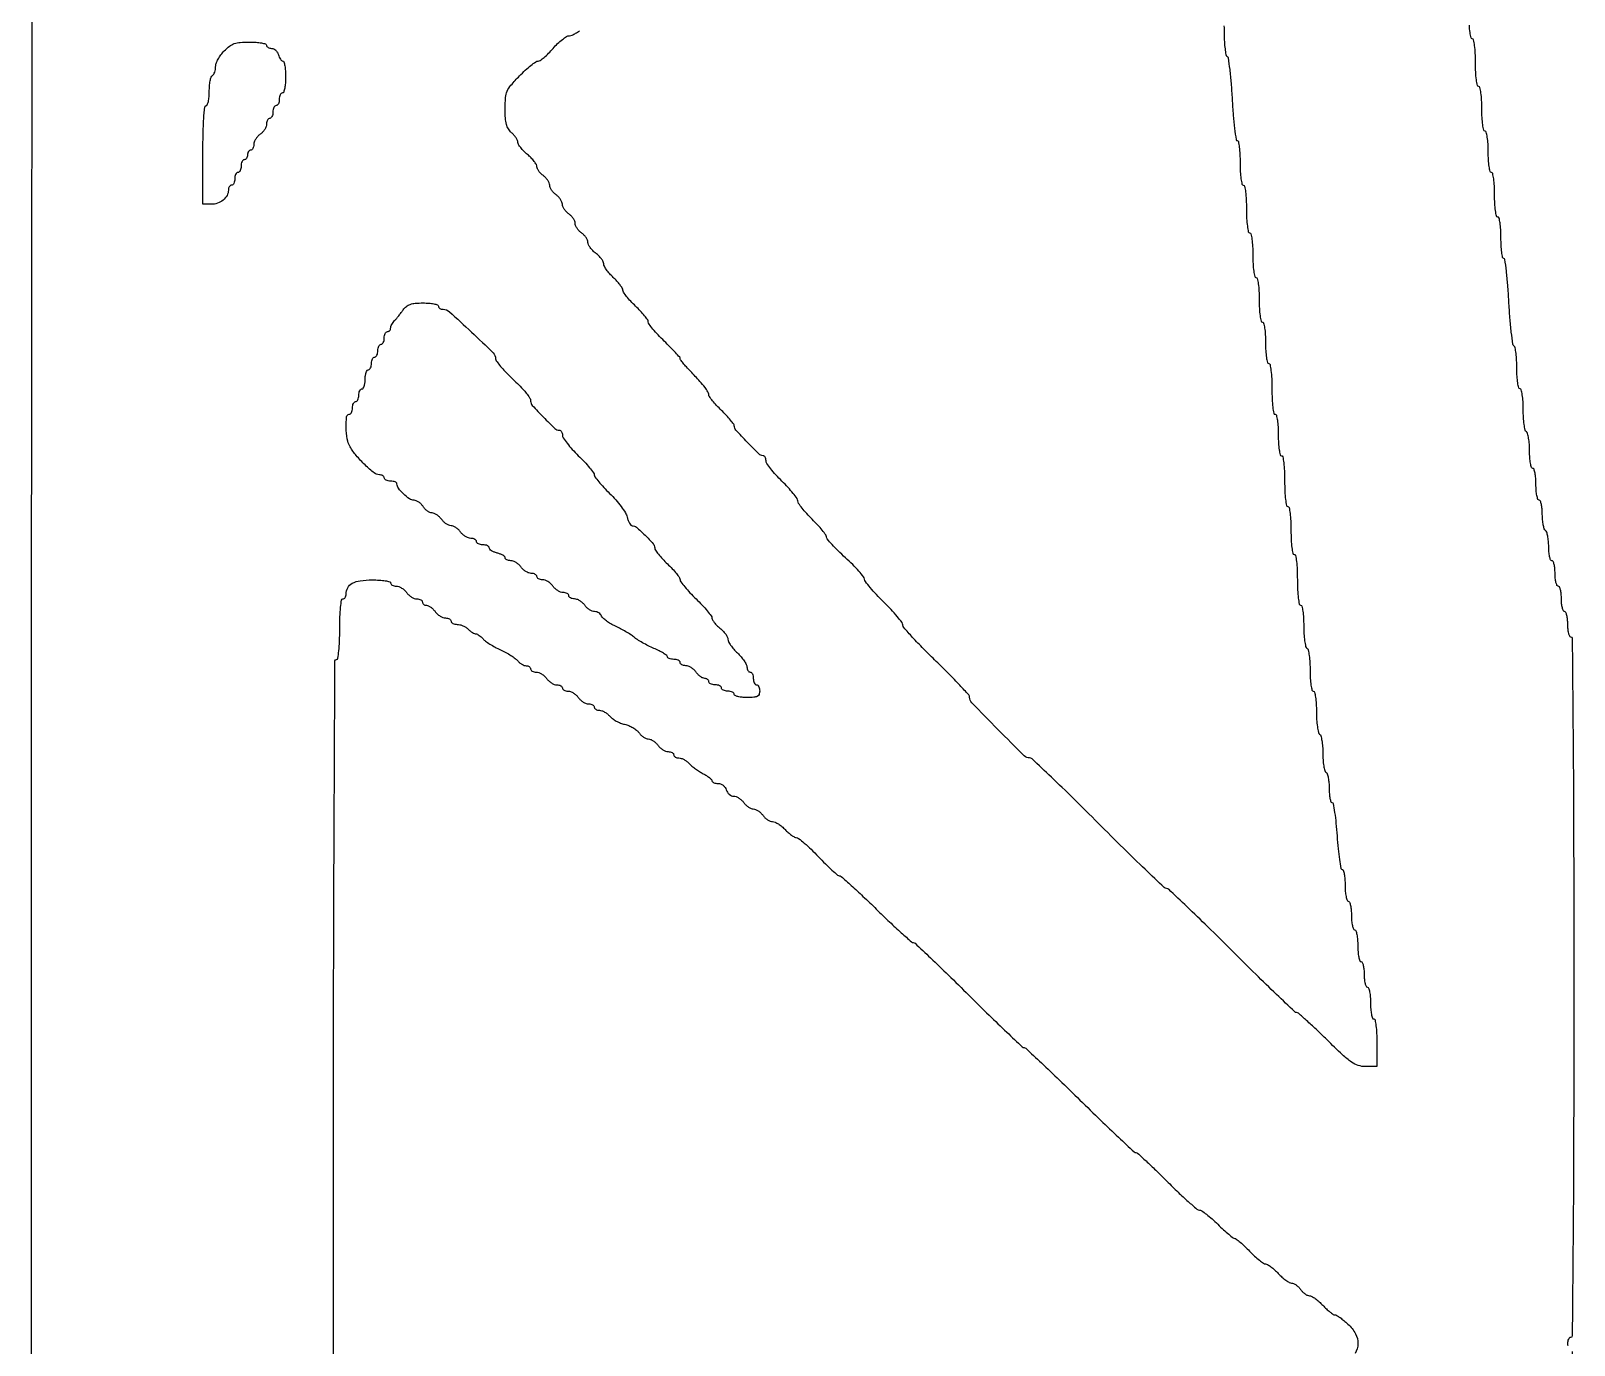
# Model space of a CAD drawing. Extents: x 70 to 555, y 312 to 2125.
# Drawn here: x 69.9 to 555, y 1218.5 to 1631.5 of the extents above; entities that cross this region are included whole.
import ezdxf

# ---------------------------------------------------------------- set-up
doc = ezdxf.new("R2010")
doc.units = 0

msp = doc.modelspace()

# ---------------------------------------------------------------- linework, layer by layer
for points in [[(70.50177, 1779.502669, 0.000006), (70.250445, 1639.375, 0.00033), (70.057156, 1466.885076, 0.000115), (70, 1218.5, 0.000115), (70.057156, 970.114924, 0.00033)], [(70.250445, 797.625, 0.000006), (70.50177, 657.497331, 0.413685)], [(444.929521, 1633.069583, -0.014034), (445, 1630.559017, 0.01286), (445.064507, 1628.051415, 0.018731), (445.260818, 1625.848879, 0.01454), (445.538031, 1624.079728, 0.211239), (445.88789, 1623.569288, -0.22405), (446.264199, 1622.990384, -0.004321), (446.727534, 1619.359969, -0.009543), (447.157892, 1615.03652, -0.006141), (447.499429, 1610.010271, 0.006381), (447.840801, 1605.021868, 0.010549), (448.271491, 1600.821767, 0.004401), (448.735913, 1597.326112, 0.373526), (449.111539, 1597, -0.361263), (449.463042, 1596.707908, -0.014465), (449.739015, 1594.94375, -0.019649), (449.93603, 1592.683754, -0.011916), (450, 1590, 0.01259), (450.069433, 1587.243014, 0.022889), (450.285714, 1585, 0.020168), (450.594567, 1583.323933, 0.350432), (451, 1583, -0.354925), (451.409838, 1582.667147, -0.018508), (451.716667, 1580.875, -0.02162), (451.931377, 1578.477527, -0.011522), (452, 1575.5, 0.011522), (452.068623, 1572.522473, 0.02162), (452.283333, 1570.125, 0.018508), (452.590162, 1568.332853, 0.354925), (453, 1568, -0.350432), (453.405433, 1567.676067, -0.020168), (453.714286, 1566, -0.022889), (453.930567, 1563.756986, -0.01259), (454, 1561, 0.01259), (454.069433, 1558.243014, 0.022889), (454.285714, 1556, 0.020168), (454.594567, 1554.323933, 0.350432), (455, 1554, -0.350432), (455.405433, 1553.676067, -0.020168), (455.714286, 1552, -0.022889), (455.930567, 1549.756986, -0.01259), (456, 1547, 0.01259), (456.069433, 1544.243014, 0.022889), (456.285714, 1542, 0.020168), (456.594567, 1540.323933, 0.350432), (457, 1540, -0.345347), (457.400526, 1539.685898, -0.022017), (457.711538, 1538.125, -0.024301), (457.929639, 1536.036573, -0.013867), (458, 1533.5, 0.013867), (458.070361, 1530.963427, 0.024301), (458.288462, 1528.875, 0.022017), (458.599474, 1527.314102, 0.345347), (459, 1527, -0.358912), (459.413821, 1526.659026, -0.01702), (459.71875, 1524.75, -0.020476), (459.932089, 1522.198174, -0.010616), (460, 1519, 0.010616), (460.067911, 1515.801826, 0.020476), (460.28125, 1513.25, 0.01702), (460.586179, 1511.340974, 0.358912), (461, 1511, -0.345347), (461.400526, 1510.685898, -0.022017), (461.711538, 1509.125, -0.024301), (461.929639, 1507.036573, -0.013867), (462, 1504.5, 0.013867), (462.070361, 1501.963427, 0.024301), (462.288462, 1499.875, 0.022017), (462.599474, 1498.314102, 0.345347), (463, 1498, -0.358912), (463.413821, 1497.659026, -0.01702), (463.71875, 1495.75, -0.020476), (463.932089, 1493.198174, -0.010616), (464, 1490, 0.010616), (464.067911, 1486.801826, 0.020476), (464.28125, 1484.25, 0.01702), (464.586179, 1482.340974, 0.358912), (465, 1482, -0.354925), (465.409838, 1481.667147, -0.018508), (465.716667, 1479.875, -0.02162), (465.931377, 1477.477527, -0.011522), (466, 1474.5, 0.011522), (466.068623, 1471.522473, 0.02162), (466.283333, 1469.125, 0.018508), (466.590162, 1467.332853, 0.354925), (467, 1467, -0.358912), (467.413821, 1466.659026, -0.01702), (467.71875, 1464.75, -0.020476), (467.932089, 1462.198174, -0.010616), (468, 1459, 0.010616), (468.067911, 1455.801826, 0.020476), (468.28125, 1453.25, 0.01702), (468.586179, 1451.340974, 0.358912), (469, 1451, -0.344703), (469.399909, 1450.687125, -0.022248), (469.711186, 1449.139754, -0.024479), (469.929521, 1447.069583, -0.014034), (470, 1444.559017, 0.014475), (470.072748, 1442.046572, 0.020711), (470.29375, 1439.828525, 0.017258), (470.607273, 1438.057756, 0.204655), (471, 1437.5, -0.204655), (471.392727, 1436.942244, -0.017258), (471.70625, 1435.171475, -0.020711), (471.927252, 1432.953428, -0.014475), (472, 1430.440983, 0.014034), (472.070479, 1427.930417, 0.024479), (472.288814, 1425.860246, 0.022248), (472.600091, 1424.312875, 0.344703), (473, 1424, -0.344703), (473.399909, 1423.687125, -0.022248), (473.711186, 1422.139754, -0.024479), (473.929521, 1420.069583, -0.014034), (474, 1417.559017, 0.014475), (474.072748, 1415.046572, 0.020711), (474.29375, 1412.828525, 0.017258), (474.607273, 1411.057756, 0.204655), (475, 1410.5, -0.193442), (475.390806, 1409.969656, -0.02194), (475.70625, 1408.482561, -0.023992), (475.927088, 1406.606489, -0.017301), (476, 1404.5, 0.017301), (476.072912, 1402.393511, 0.023992), (476.29375, 1400.517439, 0.02194), (476.609194, 1399.030344, 0.193442), (477, 1398.5, -0.179846), (477.388891, 1398.000298, -0.027581), (477.70625, 1396.758975, -0.027868), (477.926887, 1395.186816, -0.02093), (478, 1393.440983, 0.018667), (478.063575, 1391.738696, 0.030279), (478.258661, 1390.304539, 0.031022), (478.5372, 1389.247984, 0.323364), (478.880549, 1389, -0.363323), (479.2545, 1388.686945, -0.006488), (479.712668, 1385.915625, -0.012878), (480.139009, 1382.525755, -0.007826), (480.476779, 1378.5, 0.008033), (480.816223, 1374.474264, 0.013212), (481.247711, 1371.084375, 0.006816), (481.712752, 1368.319899, 0.362341), (482.09623, 1368, -0.332807), (482.449702, 1367.735419, -0.026723), (482.734518, 1366.53125, -0.027711), (482.934799, 1364.916679, -0.017004), (483, 1363, 0.01883), (483.072205, 1361.083446, 0.03053), (483.29375, 1359.46875, 0.031449), (483.610183, 1358.280551, 0.322437), (484, 1358, -0.31052), (484.388512, 1357.732972, -0.036969), (484.70625, 1356.678125, -0.033738), (484.927717, 1355.224757, -0.020945), (485, 1353.5, 0.020945), (485.072283, 1351.775243, 0.033738), (485.29375, 1350.321875, 0.036969), (485.611488, 1349.267028, 0.31052), (486, 1349, -0.322437), (486.389817, 1348.719449, -0.031449), (486.70625, 1347.53125, -0.03053), (486.927795, 1345.916554, -0.01883), (487, 1344, 0.01883), (487.072205, 1342.083446, 0.03053), (487.29375, 1340.46875, 0.031449), (487.610183, 1339.280551, 0.322437), (488, 1339, -0.295869), (488.387127, 1338.748945, -0.04382), (488.70625, 1337.825, -0.037669), (488.92761, 1336.532944, -0.023598), (489, 1335, 0.023598), (489.07239, 1333.467056, 0.037669), (489.29375, 1332.175, 0.04382), (489.612873, 1331.251055, 0.295869), (490, 1331, -0.322437), (490.389817, 1330.719449, -0.031449), (490.70625, 1329.53125, -0.03053), (490.927795, 1327.916554, -0.01883), (491, 1326, 0.01883), (491.072205, 1324.083446, 0.03053), (491.29375, 1322.46875, 0.031449), (491.610183, 1321.280551, 0.322437), (492, 1321, -0.354925), (492.409838, 1320.667147, -0.018508), (492.716667, 1318.875, -0.02162), (492.931377, 1316.477527, -0.011522), (493, 1313.5), (493, 1306), (489.437877, 1306, -0.08094), (487.159743, 1306.371217, -0.071516), (485.008853, 1307.452579, -0.036268), (482.228327, 1309.706326, -0.00597), (477.240816, 1314.5, 0.004522), (473.870822, 1317.757851, 0.007002), (470.896857, 1320.503125, 0.002744), (468.315289, 1322.794617, 0.182087), (467.770019, 1323, -0.192703), (467.201241, 1323.227664, -0.000595), (461.444865, 1328.728125, -0.003235), (454.956077, 1335.024237, -0.002004), (447.411341, 1342.5, 0.002434), (439.853933, 1349.975443, 0.003902), (433.325023, 1356.271875, 0.000864), (427.558815, 1361.727637, 0.191287), (426.872941, 1362, -0.192316), (426.186403, 1362.274206, -0.000792), (420.158052, 1368.021875, -0.003739), (413.340341, 1374.641109, -0.002327), (405.43988, 1382.5, 0.002695), (397.52807, 1390.358607, 0.004304), (390.674469, 1396.978125, 0.001046), (384.636146, 1402.68659, 0.191084), (383.846005, 1403, -0.197918), (382.134647, 1403.705034, -0.002628), (373.871948, 1411.991385, -0.002661), (365.703772, 1420.358125, -0.194412), (365, 1422.099715, 0.186681), (364.729041, 1422.800149, 0.003247), (361.915116, 1425.852833, 0.007729), (358.523232, 1429.374164, 0.005013), (354.498268, 1433.345065, -0.006005), (350.473781, 1437.331279, -0.009118), (347.081928, 1440.900443, -0.004451), (344.309944, 1443.980553, -0.183318), (343.998268, 1444.80538, 0.164903), (343.737713, 1445.577289, 0.010641), (342.236991, 1447.457269, 0.014618), (340.298426, 1449.648918, 0.010321), (338, 1452, -0.01003), (335.698914, 1454.351068, -0.014152), (333.752136, 1456.542731, -0.010262), (332.23931, 1458.423231, -0.158796), (331.96472, 1459.19462, 0.165122), (331.684446, 1459.952277, 0.011417), (330.187667, 1461.713405, 0.015274), (328.252257, 1463.758649, 0.010843), (325.96472, 1465.936119, -0.009433), (323.679423, 1468.099204, -0.013678), (321.752136, 1470.100169, -0.009228), (320.240936, 1471.820292, -0.177421), (320, 1472.477911, 0.159665), (319.789784, 1473.119432, 0.012614), (318.678125, 1474.556115, 0.016127), (317.223738, 1476.227739, 0.011627), (315.5, 1478, -0.014228), (313.776583, 1479.790472, -0.018943), (312.321875, 1481.517629, -0.016454), (311.233716, 1483.012597, -0.150187), (311, 1483.773132, 0.155837), (310.75305, 1484.546226, 0.014545), (309.53125, 1486.16192, 0.017583), (307.915093, 1488.035699, 0.01292), (306, 1490, -0.014872), (304.085164, 1491.979434, -0.019632), (302.46875, 1493.899241, -0.01738), (301.264857, 1495.565077, -0.148845), (301, 1496.435076, 0.057166), (300.931341, 1497.03364, 0.076481), (300.728337, 1497.540304, 0.095492), (300.427983, 1497.879901, 0.165547), (300.07519, 1498, -0.19616), (298.811196, 1498.515734, -0.007272), (295.111903, 1502.244345, -0.007565), (291.535768, 1506.069414, -0.183196), (291.010779, 1507.405993, 0.160608), (290.828278, 1507.938122, 0.011104), (289.828166, 1509.19764, 0.014906), (288.533092, 1510.664991, 0.010613), (287, 1512.23297, -0.011435), (285.467765, 1513.805233, -0.015911), (284.175, 1515.285701, -0.012324), (283.185049, 1516.557684, -0.160535), (283, 1517.119183, 0.130202), (282.743528, 1518.087384, 0.035654), (281.858488, 1519.411582, 0.020745), (280.23736, 1521.328712, 0.004408), (277.25, 1524.521089, -0.008155), (276.004784, 1525.871913, -0.01185), (274.954687, 1527.106725, -0.007517), (274.124162, 1528.163689, -0.164194), (274, 1528.531591, 0.183056), (273.856039, 1528.911631, 0.004119), (272.53125, 1530.384717, 0.008735), (270.916203, 1532.090259, 0.005733), (269, 1534, -0.010909), (267.084621, 1535.948855, -0.015322), (265.46875, 1537.775396, -0.011526), (264.224755, 1539.343713, -0.163312), (264, 1540.013477, 0.154405), (263.796345, 1540.657238, 0.015821), (262.825, 1541.949889, 0.018553), (261.531996, 1543.444623, 0.013782), (260, 1545, -0.014184), (258.468046, 1546.557838, -0.018977), (257.175, 1548.060059, -0.016407), (256.206588, 1549.360886, -0.15296), (256, 1550.02039, 0.138962), (255.823621, 1550.642764, 0.023416), (255.11875, 1551.674991, 0.024055), (254.148625, 1552.840756, 0.019322), (253, 1554, -0.023803), (251.851628, 1555.179943, -0.02771), (250.88125, 1556.407707, -0.028411), (250.189206, 1557.519863, -0.125608), (250, 1558.261137, 0.121689), (249.829681, 1558.950588, 0.039702), (249.265625, 1559.842849, 0.036846), (248.456695, 1560.771218, 0.034078), (247.5, 1561.597276, -0.035937), (246.543357, 1562.42951, -0.037935), (245.734375, 1563.376136, -0.040921), (245.172082, 1564.294236, -0.117468), (245, 1565.016589, 0.101714), (244.857257, 1565.711016, 0.046309), (244.4125, 1566.528997, 0.043254), (243.765168, 1567.334394, 0.045732), (243, 1568, -0.046192), (242.234835, 1568.666838, -0.043436), (241.5875, 1569.475876, -0.046457), (241.142914, 1570.299139, -0.100918), (241, 1571, 0.100918), (240.857086, 1571.700861, 0.046457), (240.4125, 1572.524124, 0.043436), (239.765165, 1573.333162, 0.046192), (239, 1574, -0.046192), (238.234835, 1574.666838, -0.043436), (237.5875, 1575.475876, -0.046457), (237.142914, 1576.299139, -0.100918), (237, 1577, 0.100918), (236.857086, 1577.700861, 0.046457), (236.4125, 1578.524124, 0.043436), (235.765165, 1579.333162, 0.046192), (235, 1580, -0.046192), (234.234835, 1580.666838, -0.043436), (233.5875, 1581.475876, -0.046457), (233.142914, 1582.299139, -0.100918), (233, 1583, 0.100918), (232.857086, 1583.700861, 0.046457), (232.4125, 1584.524124, 0.043436), (231.765165, 1585.333162, 0.046192), (231, 1586, -0.040171), (230.234764, 1586.650883, -0.040757), (229.5875, 1587.412814, -0.044039), (229.14021, 1588.168028, -0.11214), (229, 1588.785319, 0.136142), (228.811725, 1589.463967, 0.029614), (228.11875, 1590.475902, 0.028795), (227.14842, 1591.588417, 0.024124), (226, 1592.653454, -0.022589), (224.851495, 1593.712033, -0.027544), (223.88125, 1594.805249, -0.027911), (223.184344, 1595.791845, -0.140714), (223, 1596.433906, 0.109971), (222.865086, 1597.039896, 0.034981), (222.4125, 1597.85272, 0.032994), (221.765392, 1598.714721, 0.031339), (221, 1599.5, -0.073675), (220.025271, 1600.685472, -0.070313), (219.417107, 1602.121232, -0.0489), (219.094793, 1604.086565, -0.016209), (219, 1607.009869, -0.019929), (219.139761, 1610.514922, -0.083137), (219.651751, 1612.557491, -0.075403), (220.824252, 1614.419315, -0.014655), (223.514635, 1617.354881, -0.013297), (225.338249, 1619.134003, -0.017998), (227.083489, 1620.635496, -0.015104), (228.590053, 1621.767226, -0.154733), (229.324224, 1622, 0.154925), (230.020504, 1622.221048, 0.020955), (231.249406, 1623.16835, 0.022522), (232.647428, 1624.454266, 0.017244), (234.059589, 1625.977363, -0.022298), (235.501787, 1627.50167, -0.026915), (236.990089, 1628.793025, -0.027203), (238.332228, 1629.724001, -0.135515), (239.204545, 1629.977363, 0.099606), (240.029938, 1630.154874, 0.032514), (241.142756, 1630.727725, 0.030922), (242.326692, 1631.541577, 0.030346)], [(553.073693, 1218.234582, -0.048028), (553, 1219, -0.048028), (553.073693, 1219.765418, -0.068025), (553.29375, 1220.4125, -0.088204), (553.618118, 1220.848523, -0.191087), (554, 1221, 0.411367), (554.491192, 1221.486437, 0.000159), (554.747727, 1248.75, 0.001675), (554.942201, 1282.628755, 0.000597), (555, 1331, 0.000597), (554.942201, 1379.371245, 0.001675), (554.747727, 1413.25, 0.000159), (554.491192, 1440.513563, 0.411367), (554, 1441, -0.295869), (553.612873, 1441.251055, -0.04382), (553.29375, 1442.175, -0.037669), (553.07239, 1443.467056, -0.023598), (553, 1445, 0.023598), (552.92761, 1446.532944, 0.037669), (552.70625, 1447.825, 0.04382), (552.387127, 1448.748945, 0.295869), (552, 1449, -0.295869), (551.612873, 1449.251055, -0.04382), (551.29375, 1450.175, -0.037669), (551.07239, 1451.467056, -0.023598), (551, 1453, 0.023598), (550.92761, 1454.532944, 0.037669), (550.70625, 1455.825, 0.04382), (550.387127, 1456.748945, 0.295869), (550, 1457, -0.295869), (549.612873, 1457.251055, -0.04382), (549.29375, 1458.175, -0.037669), (549.07239, 1459.467056, -0.023598), (549, 1461, 0.023598), (548.92761, 1462.532944, 0.037669), (548.70625, 1463.825, 0.04382), (548.387127, 1464.748945, 0.295869), (548, 1465, -0.308946), (547.611648, 1465.26528, -0.037703), (547.29375, 1466.304539, -0.03416), (547.072294, 1467.738865, -0.021227), (547, 1469.440983, 0.02093), (546.926887, 1471.186816, 0.027868), (546.70625, 1472.758975, 0.027581), (546.388891, 1474.000298, 0.179846), (546, 1474.5, -0.179846), (545.611109, 1474.999702, -0.027581), (545.29375, 1476.241025, -0.027868), (545.073113, 1477.813184, -0.02093), (545, 1479.559017, 0.021227), (544.927706, 1481.261135, 0.03416), (544.70625, 1482.695461, 0.037703), (544.388352, 1483.73472, 0.308946), (544, 1484, -0.322437), (543.610183, 1484.280551, -0.031449), (543.29375, 1485.46875, -0.03053), (543.072205, 1487.083446, -0.01883), (543, 1489, 0.01883), (542.927795, 1490.916554, 0.03053), (542.70625, 1492.53125, 0.031449), (542.389817, 1493.719449, 0.322437), (542, 1494, -0.331172), (541.609106, 1494.290799, -0.027462), (541.29375, 1495.598289, -0.028158), (541.072152, 1497.35528, -0.017292), (541, 1499.440983, 0.017115), (540.927098, 1501.570094, 0.023783), (540.70625, 1503.465225, 0.021638), (540.39092, 1504.967949, 0.194165), (540, 1505.5, -0.204655), (539.607273, 1506.057756, -0.017258), (539.29375, 1507.828525, -0.020711), (539.072748, 1510.046572, -0.014475), (539, 1512.559017, 0.014034), (538.929521, 1515.069583, 0.024479), (538.711186, 1517.139754, 0.022248), (538.399909, 1518.687125, 0.344703), (538, 1519, -0.344703), (537.600091, 1519.312875, -0.022248), (537.288814, 1520.860246, -0.024479), (537.070479, 1522.930417, -0.014034), (537, 1525.440983, 0.012996), (536.934801, 1527.948991, 0.0189), (536.736413, 1530.152833, 0.014768), (536.456151, 1531.922011, 0.210681), (536.102682, 1532.436539, -0.22518), (535.722808, 1533.023687, -0.004128), (535.256484, 1536.795137, -0.009326), (534.824147, 1541.279421, -0.005989), (534.482073, 1546.495556, 0.006086), (534.141495, 1551.67347, 0.010069), (533.712928, 1556.03307, 0.004017), (533.250986, 1559.675201, 0.375434), (532.879391, 1560, -0.356951), (532.532179, 1560.28407, -0.016228), (532.258321, 1561.909375, -0.020917), (532.063334, 1564.007993, -0.012705), (532, 1566.5, 0.013867), (531.929639, 1569.036573, 0.024301), (531.711538, 1571.125, 0.022017), (531.400526, 1572.685898, 0.345347), (531, 1573, -0.350432), (530.594567, 1573.323933, -0.020168), (530.285714, 1575, -0.022889), (530.069433, 1577.243014, -0.01259), (530, 1580, 0.01259), (529.930567, 1582.756986, 0.022889), (529.714286, 1585, 0.020168), (529.405433, 1586.676067, 0.350432), (529, 1587, -0.345347), (528.599474, 1587.314102, -0.022017), (528.288462, 1588.875, -0.024301), (528.070361, 1590.963427, -0.013867), (528, 1593.5, 0.013867), (527.929639, 1596.036573, 0.024301), (527.711538, 1598.125, 0.022017), (527.400526, 1599.685898, 0.345347), (527, 1600, -0.350432), (526.594567, 1600.323933, -0.020168), (526.285714, 1602, -0.022889), (526.069433, 1604.243014, -0.01259), (526, 1607, 0.01259), (525.930567, 1609.756986, 0.022889), (525.714286, 1612, 0.020168), (525.405433, 1613.676067, 0.350432), (525, 1614, -0.354925), (524.590162, 1614.332853, -0.018508), (524.283333, 1616.125, -0.02162), (524.068623, 1618.522473, -0.011522), (524, 1621.5, 0.011522), (523.931377, 1624.477527, 0.02162), (523.716667, 1626.875, 0.018508), (523.409838, 1628.667147, 0.354925), (523, 1629, -0.350432), (522.594567, 1629.323933, -0.020168), (522.285714, 1631, -0.022889), (522.069433, 1633.243014, -0.01259)], [(165.057705, 1124.394307, -0.000305), (165, 1219.059017, -0.000303), (165.057409, 1313.918633, -0.000861), (165.251163, 1380.014754, -0.000042), (165.504578, 1433.506961, -0.412802), (166, 1434, 0.368504), (166.423816, 1434.361438, 0.013417), (166.723684, 1436.625, 0.017647), (166.933788, 1439.639392, 0.008575), (167, 1443.5, -0.008575), (167.066212, 1447.360608, -0.017647), (167.276316, 1450.375, -0.013417), (167.576184, 1452.638562, -0.368504), (168, 1453, 0.152094), (168.381371, 1453.118756, 0.09826), (168.70625, 1453.453023, 0.081082), (168.925414, 1453.952547, 0.062994), (169, 1454.542206, -0.128968), (169.518596, 1456.519335, -0.142436), (170.928577, 1457.899711, -0.090835), (173.425485, 1458.701321, -0.030725), (177.25, 1458.961963, -0.016111), (179.468595, 1458.905143, -0.026991), (181.322009, 1458.697075, -0.025885), (182.701367, 1458.392214, -0.337371), (183, 1458, 0.173062), (183.136147, 1457.618433, 0.093597), (183.522652, 1457.29375, 0.073949), (184.098578, 1457.074067, 0.054248), (184.779241, 1457, -0.091287), (185.565449, 1456.855253, -0.047927), (186.459276, 1456.4125, -0.045499), (187.316802, 1455.765149, -0.052224), (188, 1455, 0.052224), (188.683198, 1454.234851, 0.045499), (189.540724, 1453.5875, 0.047927), (190.434551, 1453.144747, 0.091287), (191.220759, 1453, -0.054248), (191.901422, 1452.925933, -0.073949), (192.477348, 1452.70625, -0.093597), (192.863853, 1452.381567, -0.173062), (193, 1452, 0.127083), (193.098521, 1451.618634, 0.10076), (193.375777, 1451.29375, 0.089631), (193.790518, 1451.075344, 0.07663), (194.279241, 1451, -0.115942), (194.871239, 1450.860855, -0.043072), (195.606151, 1450.4125, -0.039803), (196.353917, 1449.765268, -0.038332), (197, 1449, 0.052224), (197.683198, 1448.234851, 0.045499), (198.540724, 1447.5875, 0.047927), (199.434551, 1447.144747, 0.091287), (200.220759, 1447, -0.054248), (200.901422, 1446.925933, -0.073949), (201.477348, 1446.70625, -0.093597), (201.863853, 1446.381567, -0.173062), (202, 1446, 0.185417), (202.146613, 1445.618232, 0.090018), (202.566518, 1445.29375, 0.069864), (203.190576, 1445.073804, 0.049879), (203.928571, 1445, -0.064082), (204.776513, 1444.890877, -0.039128), (205.73125, 1444.559375, -0.038656), (206.641413, 1444.074273, -0.054664), (207.357143, 1443.5, 0.028676), (208.001134, 1442.925925, 0.030301), (208.695282, 1442.440625, 0.031794), (209.340344, 1442.099869, 0.106001), (209.806127, 1442, -0.114682), (210.258859, 1441.894776, -0.037389), (210.854101, 1441.544834, -0.034994), (211.478969, 1441.043467, -0.032996), (212.041083, 1440.450498, 0.061576), (212.807848, 1439.72888, 0.017101), (214.175104, 1438.797745, 0.016992), (215.80814, 1437.841583, 0.017066), (217.5, 1437, -0.017066), (219.19186, 1436.158417, -0.016992), (220.824896, 1435.202255, -0.017101), (222.192152, 1434.27112, -0.061576), (222.958917, 1433.549502, 0.046781), (223.552766, 1432.956625, 0.041072), (224.271792, 1432.455166, 0.043241), (225.001976, 1432.110996, 0.088741), (225.622445, 1432, -0.070908), (226.148899, 1431.924963, -0.086403), (226.595343, 1431.70625, -0.100269), (226.893816, 1431.381339, -0.136626), (227, 1431, 0.173062), (227.136147, 1430.618433, 0.093597), (227.522652, 1430.29375, 0.073949), (228.098578, 1430.074067, 0.054248), (228.779241, 1430, -0.091287), (229.565449, 1429.855253, -0.047927), (230.459276, 1429.4125, -0.045499), (231.316802, 1428.765149, -0.052224), (232, 1428, 0.052224), (232.683198, 1427.234851, 0.045499), (233.540724, 1426.5875, 0.047927), (234.434551, 1426.144747, 0.091287), (235.220759, 1426, -0.054248), (235.901422, 1425.925933, -0.073949), (236.477348, 1425.70625, -0.093597), (236.863853, 1425.381567, -0.173062), (237, 1425, 0.173062), (237.136147, 1424.618433, 0.093597), (237.522652, 1424.29375, 0.073949), (238.098578, 1424.074067, 0.054248), (238.779241, 1424, -0.091287), (239.565449, 1423.855253, -0.047927), (240.459276, 1423.4125, -0.045499), (241.316802, 1422.765149, -0.052224), (242, 1422, 0.052224), (242.683198, 1421.234851, 0.045499), (243.540724, 1420.5875, 0.047927), (244.434551, 1420.144747, 0.091287), (245.220759, 1420, -0.054248), (245.901422, 1419.925933, -0.073949), (246.477348, 1419.70625, -0.093597), (246.863853, 1419.381567, -0.173062), (247, 1419, 0.160289), (247.125502, 1418.618574, 0.096675), (247.479607, 1418.29375, 0.078271), (248.008301, 1418.074371, 0.059344), (248.632705, 1418, -0.088912), (249.374475, 1417.867044, -0.041604), (250.261159, 1417.451909, -0.039478), (251.143838, 1416.848098, -0.044399), (251.883646, 1416.134158, 0.059055), (252.722778, 1415.370454, 0.030774), (253.923878, 1414.619315, 0.030115), (255.268494, 1413.991005, 0.0402), (256.556701, 1413.597365, -0.044522), (257.830051, 1413.19622, -0.034603), (259.129822, 1412.546814, -0.03558), (260.264781, 1411.764232, -0.067975), (261.026519, 1410.963207, 0.047), (261.683217, 1410.212124, 0.043746), (262.483666, 1409.576692, 0.046704), (263.300921, 1409.140568, 0.099542), (264, 1409, -0.100918), (264.700861, 1408.857086, -0.046457), (265.524124, 1408.4125, -0.043436), (266.333162, 1407.765165, -0.046192), (267, 1407, 0.052224), (267.683198, 1406.234851, 0.045499), (268.540724, 1405.5875, 0.047927), (269.434551, 1405.144747, 0.091287), (270.220759, 1405, -0.054248), (270.901422, 1404.925933, -0.073949), (271.477348, 1404.70625, -0.093597), (271.863853, 1404.381567, -0.173062), (272, 1404, 0.160289), (272.125502, 1403.618574, 0.096675), (272.479607, 1403.29375, 0.078271), (273.008301, 1403.074371, 0.059344), (273.632705, 1403, -0.083894), (274.374494, 1402.874655, -0.040216), (275.260883, 1402.483932, -0.038389), (276.143316, 1401.915442, -0.044449), (276.882705, 1401.243172, 0.033499), (277.697653, 1400.468983, 0.016269), (278.832732, 1399.587593, 0.016056), (280.078771, 1398.743153, 0.022277), (281.25, 1398.074192, -0.022283), (282.303134, 1397.472669, -0.030191), (283.192187, 1396.832748, -0.030657), (283.836608, 1396.23776, -0.193348), (284, 1395.83102, 0.21497), (284.143294, 1395.513133, 0.079595), (284.567705, 1395.244112, 0.060538), (285.192664, 1395.060901, 0.041083), (285.932612, 1395, -0.094537), (286.718828, 1394.850007, -0.071315), (287.483985, 1394.4125, -0.069591), (288.112489, 1393.764378, -0.081113), (288.5, 1393, 0.072249), (288.870775, 1392.23552, 0.06739), (289.451167, 1391.5875, 0.071509), (290.144774, 1391.149695, 0.105456), (290.846628, 1391, -0.094047), (291.606831, 1390.855734, -0.047569), (292.479071, 1390.4125, -0.044936), (293.321789, 1389.765148, -0.0504), (294, 1389, 0.046192), (294.666838, 1388.234835, 0.043436), (295.475876, 1387.5875, 0.046457), (296.299139, 1387.142914, 0.100918), (297, 1387, -0.100918), (297.700861, 1386.857086, -0.046457), (298.524124, 1386.4125, -0.043436), (299.333162, 1385.765165, -0.046192), (300, 1385, 0.047475), (300.670285, 1384.234843, 0.043924), (301.48952, 1383.5875, 0.046841), (302.327589, 1383.143366, 0.098745), (303.046445, 1383, -0.107236), (303.823043, 1382.831504, -0.034151), (304.869834, 1382.265625, -0.032302), (305.982869, 1381.456746, -0.030906), (307, 1380.5, 0.022881), (307.985265, 1379.542987, 0.026962), (309.003424, 1378.734375, 0.027428), (309.921184, 1378.155869, 0.127583), (310.522094, 1378, -0.171212), (311.222192, 1377.75303, -0.009431), (313.031994, 1376.2375, -0.013722), (315.140693, 1374.298732, -0.009535), (317.41859, 1372, 0.007134), (319.675164, 1369.700813, 0.010656), (321.717906, 1367.7625, 0.005942), (323.475354, 1366.202412, 0.180445), (324.017962, 1366, -0.183421), (324.59782, 1365.779879, -0.00201), (327.800737, 1362.915625, -0.005953), (331.473208, 1359.524669, -0.003802), (335.664888, 1355.5, 0.003587), (339.853052, 1351.475246, 0.005637), (343.514451, 1348.084375, 0.001806), (346.713042, 1345.209374, 0.184181), (347.262152, 1345, -0.190956), (347.821984, 1344.778102, -0.000796), (352.723954, 1340.153125, -0.00374), (358.269061, 1334.825433, -0.002329), (364.694652, 1328.5, 0.002215), (371.117394, 1322.174495, 0.003564), (376.653477, 1316.846875, 0.000724), (381.553204, 1312.211921, 0.191332), (382.086735, 1312, -0.189963), (382.621537, 1311.789208, -0.000711), (387.57487, 1307.153125, -0.003524), (393.171274, 1301.825506, -0.00219), (399.665635, 1295.5, 0.002254), (406.161618, 1289.174535, 0.003623), (411.763159, 1283.846875, 0.000752), (416.717718, 1279.216455, 0.189752), (417.267543, 1279, -0.186269), (417.796251, 1278.795957, -0.002421), (420.460276, 1276.35625, -0.006604), (423.521354, 1273.449614, -0.004238), (427, 1270, 0.006498), (430.512733, 1266.547931, 0.009695), (433.680471, 1263.630407, 0.005219), (436.405468, 1261.266909, 0.168775), (437.211594, 1260.954578, -0.142792), (437.943335, 1260.712976, -0.014342), (439.443406, 1259.61637, -0.017084), (441.18249, 1258.169012, -0.012786), (443, 1256.462758, 0.008485), (444.784286, 1254.758586, 0.012289), (446.421468, 1253.320086, 0.007973), (447.824152, 1252.184934, 0.165114), (448.328401, 1252.008179, -0.166271), (448.81929, 1251.834865, -0.010047), (450.042398, 1250.827403, -0.014144), (451.467418, 1249.533009, -0.009925), (453, 1248, 0.014184), (454.557838, 1246.468046, 0.018977), (456.060059, 1245.175, 0.016407), (457.360886, 1244.206588, 0.15296), (458.02039, 1244, -0.138962), (458.642764, 1243.823621, -0.023416), (459.674991, 1243.11875, -0.024055), (460.840756, 1242.148625, -0.019322), (462, 1241, 0.022526), (463.174, 1239.851562, 0.026729), (464.384005, 1238.88125, 0.027097), (465.472788, 1238.186019, 0.129236), (466.180451, 1238, -0.11021), (466.811118, 1237.85928, -0.044503), (467.577131, 1237.4125, -0.041233), (468.346572, 1236.765221, -0.041141), (469, 1236, 0.041141), (469.653428, 1235.234779, 0.041233), (470.422869, 1234.5875, 0.044503), (471.188882, 1234.14072, 0.11021), (471.819549, 1234, -0.129236), (472.527212, 1233.813981, -0.027097), (473.615995, 1233.11875, -0.026729), (474.826, 1232.148438, -0.022526), (476, 1231, 0.016355), (477.145772, 1229.851174, 0.021291), (478.270913, 1228.88125, 0.019529), (479.253958, 1228.164769, 0.148775), (479.795455, 1228, -0.137771), (480.350362, 1227.844142, -0.017082), (481.409101, 1227.14777, -0.019113), (482.632311, 1226.209793, -0.014742), (483.894245, 1225.09879, -0.076504), (486.290598, 1222.053628, -0.136482), (487.051183, 1218.981889, -0.127488), (486.13185, 1215.810752, -0.062486)], [(554.747738, 1189.125, 0.000158), (554.49123, 1216.513502, 0.411381)]]:
    msp.add_lwpolyline(points, format="xyb")
for points in [[(144, 1627, 0.156778), (144.122603, 1626.618601, 0.097394), (144.468126, 1626.29375, 0.079473), (144.984222, 1626.074462, 0.060868), (145.59362, 1626, -0.114309), (146.241886, 1625.849832, -0.075597), (146.872748, 1625.4125, -0.069688), (147.391003, 1624.764455, -0.070024), (147.710251, 1624, 0.038887), (147.975456, 1623.234516, 0.050447), (148.339118, 1622.5875, 0.059916), (148.740524, 1622.141258, 0.181596), (149.116631, 1622, -0.335003), (149.462384, 1621.739059, -0.025735), (149.74051, 1620.53125, -0.027108), (149.936282, 1618.916704, -0.016617), (150, 1617, -0.01883), (149.927795, 1615.083446, -0.03053), (149.70625, 1613.46875, -0.031449), (149.389817, 1612.280551, -0.322437), (149, 1612, 0.191087), (148.618118, 1611.848523, 0.088204), (148.29375, 1611.4125, 0.068025), (148.073693, 1610.765418, 0.048028), (148, 1610, -0.048028), (147.926307, 1609.234582, -0.068025), (147.70625, 1608.5875, -0.088204), (147.381882, 1608.151477, -0.191087), (147, 1608, 0.191087), (146.618118, 1607.848523, 0.088204), (146.29375, 1607.4125, 0.068025), (146.073693, 1606.765418, 0.048028), (146, 1606, -0.048028), (145.926307, 1605.234582, -0.068025), (145.70625, 1604.5875, -0.088204), (145.381882, 1604.151477, -0.191087), (145, 1604, 0.173062), (144.618433, 1603.863853, 0.093597), (144.29375, 1603.477348, 0.073949), (144.074067, 1602.901422, 0.054248), (144, 1602.220759, -0.091287), (143.855253, 1601.434551, -0.047927), (143.4125, 1600.540724, -0.045499), (142.765149, 1599.683198, -0.052224), (142, 1599, 0.052224), (141.234851, 1598.316802, 0.045499), (140.5875, 1597.459276, 0.047927), (140.144747, 1596.565449, 0.091287), (140, 1595.779241, -0.054248), (139.925933, 1595.098578, -0.073949), (139.70625, 1594.522652, -0.093597), (139.381567, 1594.136147, -0.173062), (139, 1594, 0.148195), (138.618646, 1593.884432, 0.098894), (138.29375, 1593.559375, 0.082425), (138.074694, 1593.073457, 0.064853), (138, 1592.5, -0.064853), (137.925306, 1591.926543, -0.082425), (137.70625, 1591.440625, -0.098894), (137.381354, 1591.115568, -0.148195), (137, 1591, 0.191087), (136.618118, 1590.848523, 0.088204), (136.29375, 1590.4125, 0.068025), (136.073693, 1589.765418, 0.048028), (136, 1589, -0.048028), (135.926307, 1588.234582, -0.068025), (135.70625, 1587.5875, -0.088204), (135.381882, 1587.151477, -0.191087), (135, 1587, 0.191087), (134.618118, 1586.848523, 0.088204), (134.29375, 1586.4125, 0.068025), (134.073693, 1585.765418, 0.048028), (134, 1585, -0.048028), (133.926307, 1584.234582, -0.068025), (133.70625, 1583.5875, -0.088204), (133.381882, 1583.151477, -0.191087), (133, 1583, 0.154765), (132.618614, 1582.879052, 0.09778), (132.29375, 1582.538393, 0.080164), (132.074515, 1582.02945, 0.061768), (132, 1581.428571, -0.126451), (131.5746, 1579.773391, -0.096137), (130.37081, 1578.329076, -0.087855), (128.602361, 1577.342118, -0.083638), (126.571429, 1577), (124, 1577), (124, 1592.5, -0.00481), (124.062666, 1599.01415, -0.011297), (124.266129, 1603.875, -0.006216), (124.55227, 1607.590564, -0.388296), (125, 1608, 0.308946), (125.388352, 1608.26528, 0.037703), (125.70625, 1609.304539, 0.03416), (125.927706, 1610.738865, 0.021227), (126, 1612.440983, -0.02093), (126.073113, 1614.186816, -0.027868), (126.29375, 1615.758975, -0.027581), (126.611109, 1617.000298, -0.179846), (127, 1617.5, 0.11936), (127.383907, 1617.888365, 0.048478), (127.70625, 1618.564014, 0.044336), (127.926011, 1619.391258, 0.042787), (128, 1620.254298, -0.09061), (128.185499, 1621.269509, -0.034175), (128.789333, 1622.586921, -0.032478), (129.658778, 1623.964405, -0.034017), (130.687091, 1625.195281, -0.038141), (132.336272, 1626.672849, -0.079447), (133.850171, 1627.491582, -0.065225), (135.732048, 1627.886663, -0.01917), (138.687091, 1628, -0.017712), (140.723669, 1627.927834, -0.028809), (142.439333, 1627.70625, -0.028545), (143.712032, 1627.390589, -0.328784)], [(198, 1545, 0.146268), (198.113997, 1544.618652, 0.099178), (198.434551, 1544.29375, 0.083089), (198.913803, 1544.074749, 0.065803), (199.479322, 1544, -0.185351), (201.483798, 1543.230502, -0.005217), (208.403806, 1536.867136, -0.004943), (215.220501, 1530.338234, -0.201949), (216, 1528.487, 0.155812), (216.210953, 1527.826488, 0.01476), (217.248437, 1526.455479, 0.017753), (218.622183, 1524.866294, 0.013064), (220.25, 1523.202416, -0.004794), (223.681328, 1519.809197, -0.020746), (225.61296, 1517.693311, -0.033677), (226.696596, 1516.210479, -0.141882), (227, 1515.162788, 0.187669), (227.530457, 1513.799286, 0.008582), (231.033897, 1510.107368, 0.008464), (234.664991, 1506.533216, 0.192467), (235.998889, 1506, -0.154014), (236.380694, 1505.879536, -0.097918), (236.705924, 1505.540304, -0.080422), (236.925383, 1505.033454, -0.062109), (237, 1504.435076, 0.148845), (237.264857, 1503.565077, 0.01738), (238.46875, 1501.899241, 0.019632), (240.085164, 1499.979434, 0.014872), (242, 1498, -0.010782), (243.915397, 1496.052118, -0.015173), (245.53125, 1494.228562, -0.011334), (246.776797, 1492.66308, -0.163793), (247, 1492, 0.162419), (247.220081, 1491.340362, 0.011885), (248.420266, 1489.818663, 0.015596), (249.98283, 1488.047042, 0.011146), (251.834947, 1486.160766, -0.019652), (253.735925, 1484.157696, -0.020353), (255.450585, 1482.034091, -0.020561), (256.778818, 1480.081908, -0.077761), (257.353999, 1478.72569, 0.028378), (257.679927, 1477.681842, 0.040083), (258.094236, 1476.800672, 0.045712), (258.530784, 1476.177387, 0.220588), (258.913297, 1476, -0.180098), (260.265111, 1475.496758, -0.016259), (262.962086, 1473.007994, -0.016112), (265.493446, 1470.348878, -0.184183), (266, 1469.02039, 0.15296), (266.206588, 1468.360886, 0.016407), (267.175, 1467.060059, 0.018977), (268.468046, 1465.557838, 0.014184), (270, 1464, -0.013782), (271.531996, 1462.444623, -0.018553), (272.825, 1460.949889, -0.015821), (273.796345, 1459.657238, -0.154405), (274, 1459.013477, 0.163312), (274.224755, 1458.343713, 0.011526), (275.46875, 1456.775396, 0.015322), (277.084621, 1454.948855, 0.010909), (279, 1453, -0.011171), (280.91534, 1451.049145, -0.015625), (282.53125, 1449.216473, -0.011921), (283.772117, 1447.642273, -0.162327), (284, 1446.958844, 0.136236), (284.160759, 1446.379792, 0.032808), (284.734375, 1445.554163, 0.031281), (285.543056, 1444.660169, 0.026607), (286.5, 1443.82134, -0.034351), (287.45668, 1442.956204, -0.03644), (288.265625, 1441.984175, -0.039134), (288.829182, 1441.050401, -0.116721), (289, 1440.32863, 0.122691), (289.191621, 1439.559476, 0.029441), (289.88125, 1438.427533, 0.028492), (290.851679, 1437.18492, 0.024867), (292, 1436, -0.026005), (293.14827, 1434.809723, -0.029295), (294.11875, 1433.551147, -0.030479), (294.806008, 1432.397713, -0.11967), (295, 1431.59879, 0.060662), (295.074449, 1430.987407, 0.079313), (295.29375, 1430.469645, 0.097302), (295.618598, 1430.122988, 0.157245), (296, 1430, -0.191087), (296.381882, 1429.848523, -0.088204), (296.70625, 1429.4125, -0.068025), (296.926307, 1428.765418, -0.048028), (297, 1428, 0.048028), (297.073693, 1427.234582, 0.068025), (297.29375, 1426.5875, 0.088204), (297.618118, 1426.151477, 0.191087), (298, 1426, -0.191087), (298.381882, 1425.848523, -0.088204), (298.70625, 1425.4125, -0.068025), (298.926307, 1424.765418, -0.048028), (299, 1424, -0.094959), (298.804216, 1422.978414, -0.184152), (298.25, 1422.375, -0.098846), (297.150836, 1422.074821, -0.017388), (295, 1422, -0.023598), (293.467056, 1422.07239, -0.037669), (292.175, 1422.29375, -0.04382), (291.251055, 1422.612873, -0.295869), (291, 1423, 0.191087), (290.848523, 1423.381882, 0.088204), (290.4125, 1423.70625, 0.068025), (289.765418, 1423.926307, 0.048028), (289, 1424, -0.048028), (288.234582, 1424.073693, -0.068025), (287.5875, 1424.29375, -0.088204), (287.151477, 1424.618118, -0.191087), (287, 1425, 0.191087), (286.848523, 1425.381882, 0.088204), (286.4125, 1425.70625, 0.068025), (285.765418, 1425.926307, 0.048028), (285, 1426, -0.048028), (284.234582, 1426.073693, -0.068025), (283.5875, 1426.29375, -0.088204), (283.151477, 1426.618118, -0.191087), (283, 1427, 0.127083), (282.901479, 1427.381366, 0.10076), (282.624223, 1427.70625, 0.089631), (282.209482, 1427.924656, 0.07663), (281.720759, 1428, -0.115942), (281.128761, 1428.139145, -0.043072), (280.393849, 1428.5875, -0.039803), (279.646083, 1429.234732, -0.038332), (279, 1430, 0.052224), (278.316802, 1430.765149, 0.045499), (277.459276, 1431.4125, 0.047927), (276.565449, 1431.855253, 0.091287), (275.779241, 1432, -0.054248), (275.098578, 1432.074067, -0.073949), (274.522652, 1432.29375, -0.093597), (274.136147, 1432.618433, -0.173062), (274, 1433, 0.191087), (273.848523, 1433.381882, 0.088204), (273.4125, 1433.70625, 0.068025), (272.765418, 1433.926307, 0.048028), (272, 1434, -0.038502), (271.234132, 1434.059062, -0.05752), (270.5875, 1434.237218, -0.075603), (270.146547, 1434.498357, -0.224986), (270, 1434.807552, 0.239725), (269.793433, 1435.213633, 0.018657), (268.751562, 1435.914771, 0.022238), (267.378399, 1436.683887, 0.014992), (265.75, 1437.442798, -0.014471), (263.976195, 1438.267225, -0.01246), (262.160938, 1439.232981, -0.012635), (260.557596, 1440.192162, -0.03504), (259.5, 1440.97049, 0.030409), (258.46911, 1441.743968, 0.012077), (256.9682, 1442.682335, 0.0119), (255.295057, 1443.619963, 0.01464), (253.689616, 1444.410816, -0.023318), (252.190887, 1445.181695, -0.026633), (250.837967, 1446.058348, -0.027216), (249.785064, 1446.914363, -0.117372), (249.332627, 1447.575572, 0.092036), (248.998773, 1448.120146, 0.066742), (248.455363, 1448.581574, 0.065114), (247.7939, 1448.893513, 0.077811), (247.11377, 1449, -0.09574), (246.368868, 1449.143953, -0.047323), (245.509296, 1449.5875, -0.044579), (244.675278, 1450.23485, -0.049322), (244, 1451, 0.052224), (243.316802, 1451.765149, 0.045499), (242.459276, 1452.4125, 0.047927), (241.565449, 1452.855253, 0.091287), (240.779241, 1453, -0.054248), (240.098578, 1453.074067, -0.073949), (239.522652, 1453.29375, -0.093597), (239.136147, 1453.618433, -0.173062), (239, 1454, 0.173062), (238.863853, 1454.381567, 0.093597), (238.477348, 1454.70625, 0.073949), (237.901422, 1454.925933, 0.054248), (237.220759, 1455, -0.091287), (236.434551, 1455.144747, -0.047927), (235.540724, 1455.5875, -0.045499), (234.683198, 1456.234851, -0.052224), (234, 1457, 0.052224), (233.316802, 1457.765149, 0.045499), (232.459276, 1458.4125, 0.047927), (231.565449, 1458.855253, 0.091287), (230.779241, 1459, -0.054248), (230.098578, 1459.074067, -0.073949), (229.522652, 1459.29375, -0.093597), (229.136147, 1459.618433, -0.173062), (229, 1460, 0.173062), (228.863853, 1460.381567, 0.093597), (228.477348, 1460.70625, 0.073949), (227.901422, 1460.925933, 0.054248), (227.220759, 1461, -0.091287), (226.434551, 1461.144747, -0.047927), (225.540724, 1461.5875, -0.045499), (224.683198, 1462.234851, -0.052224), (224, 1463, 0.052224), (223.316802, 1463.765149, 0.045499), (222.459276, 1464.4125, 0.047927), (221.565449, 1464.855253, 0.091287), (220.779241, 1465, -0.048139), (220.098314, 1465.06571, -0.068137), (219.522652, 1465.261905, -0.088318), (219.134789, 1465.551115, -0.190741), (219, 1465.891592, 0.208396), (218.831931, 1466.277325, 0.050787), (218.265625, 1466.705595, 0.043524), (217.457251, 1467.105107, 0.031538), (216.5, 1467.410644, -0.034719), (215.542915, 1467.722843, -0.046776), (214.734375, 1468.141941, -0.05533), (214.172385, 1468.598489, -0.196992), (214, 1469.019052, 0.194105), (213.848854, 1469.393724, 0.087199), (213.4125, 1469.711847, 0.067056), (212.765464, 1469.927766, 0.047078), (212, 1470, -0.048028), (211.234582, 1470.073693, -0.068025), (210.5875, 1470.29375, -0.088204), (210.151477, 1470.618118, -0.191087), (210, 1471, 0.173062), (209.863853, 1471.381567, 0.093597), (209.477348, 1471.70625, 0.073949), (208.901422, 1471.925933, 0.054248), (208.220759, 1472, -0.091287), (207.434551, 1472.144747, -0.047927), (206.540724, 1472.5875, -0.045499), (205.683198, 1473.234851, -0.052224), (205, 1474, 0.046192), (204.333162, 1474.765165, 0.043436), (203.524124, 1475.4125, 0.046457), (202.700861, 1475.857086, 0.100918), (202, 1476, -0.100918), (201.299139, 1476.142914, -0.046457), (200.475876, 1476.5875, -0.043436), (199.666838, 1477.234835, -0.046192), (199, 1478, 0.045643), (198.334632, 1478.765169, 0.043218), (197.529936, 1479.4125, 0.046279), (196.712973, 1479.857291, 0.101869), (196.019788, 1480, -0.104925), (195.339847, 1480.144274, -0.051085), (194.566185, 1480.5875, -0.047501), (193.82392, 1481.234929, -0.050131), (193.232073, 1482, 0.052739), (192.633856, 1482.765049, 0.048463), (191.872834, 1483.4125, 0.05175), (191.071765, 1483.855007, 0.100656), (190.358822, 1484, -0.153429), (188.94396, 1484.444629, -0.039233), (187.065841, 1485.9865, -0.038949), (185.457178, 1487.794521, -0.163755), (185, 1489.15301, 0.217397), (184.852109, 1489.477074, 0.078645), (184.4125, 1489.751197, 0.059801), (183.765779, 1489.93796, 0.040441), (183, 1490, -0.048028), (182.234582, 1490.073693, -0.068025), (181.5875, 1490.29375, -0.088204), (181.151477, 1490.618118, -0.191087), (181, 1491, 0.151278), (180.881912, 1491.381367, 0.098399), (180.549583, 1491.70625, 0.081363), (180.05292, 1491.925391, 0.063376), (179.466667, 1492, -0.171375), (177.855815, 1492.568826, -0.020839), (174.993929, 1495.081814, -0.025691), (172.184297, 1498.054667, -0.045998), (170.25, 1500.799502, -0.089819), (169.372769, 1503.257595, -0.034795), (169.031891, 1506.870727, -0.029828), (169.149855, 1510.226836, -0.38672), (170, 1511, 0.191087), (170.381882, 1511.151477, 0.088204), (170.70625, 1511.5875, 0.068025), (170.926307, 1512.234582, 0.048028), (171, 1513, -0.048028), (171.073693, 1513.765418, -0.068025), (171.29375, 1514.4125, -0.088204), (171.618118, 1514.848523, -0.191087), (172, 1515, 0.191087), (172.381882, 1515.151477, 0.088204), (172.70625, 1515.5875, 0.068025), (172.926307, 1516.234582, 0.048028), (173, 1517, -0.048028), (173.073693, 1517.765418, -0.068025), (173.29375, 1518.4125, -0.088204), (173.618118, 1518.848523, -0.191087), (174, 1519, 0.254951), (174.384262, 1519.209557, 0.06271), (174.70625, 1519.88125, 0.048861), (174.927234, 1520.850749, 0.031626), (175, 1522, -0.031626), (175.072766, 1523.149251, -0.048861), (175.29375, 1524.11875, -0.06271), (175.615738, 1524.790443, -0.254951), (176, 1525, 0.191087), (176.381882, 1525.151477, 0.088204), (176.70625, 1525.5875, 0.068025), (176.926307, 1526.234582, 0.048028), (177, 1527, -0.048028), (177.073693, 1527.765418, -0.068025), (177.29375, 1528.4125, -0.088204), (177.618118, 1528.848523, -0.191087), (178, 1529, 0.191087), (178.381882, 1529.151477, 0.088204), (178.70625, 1529.5875, 0.068025), (178.926307, 1530.234582, 0.048028), (179, 1531, -0.048028), (179.073693, 1531.765418, -0.068025), (179.29375, 1532.4125, -0.088204), (179.618118, 1532.848523, -0.191087), (180, 1533, 0.191087), (180.381882, 1533.151477, 0.088204), (180.70625, 1533.5875, 0.068025), (180.926307, 1534.234582, 0.048028), (181, 1535, -0.048028), (181.073693, 1535.765418, -0.068025), (181.29375, 1536.4125, -0.088204), (181.618118, 1536.848523, -0.191087), (182, 1537, 0.106313), (182.381541, 1537.082053, 0.099376), (182.70625, 1537.314732, 0.096076), (182.923923, 1537.662416, 0.09221), (183, 1538.071429, -0.0861), (183.087244, 1538.574318, -0.035139), (183.367188, 1539.211775, -0.033456), (183.771644, 1539.870076, -0.036429), (184.25, 1540.448899, 0.016123), (184.832666, 1541.098369, 0.007048), (185.564848, 1541.994784, 0.006966), (186.316244, 1542.969237, 0.009243), (186.970759, 1543.877471, -0.073226), (187.943523, 1544.917161, -0.086481), (189.124192, 1545.562037, -0.06171), (190.758834, 1545.900413, -0.020217), (193.220759, 1546, -0.019709), (195.052633, 1545.927764, -0.03187), (196.596098, 1545.70625, -0.033741), (197.725148, 1545.389251, -0.317469)]]:
    msp.add_lwpolyline(points, format="xyb", close=True)

doc.saveas('drawing.dxf')
